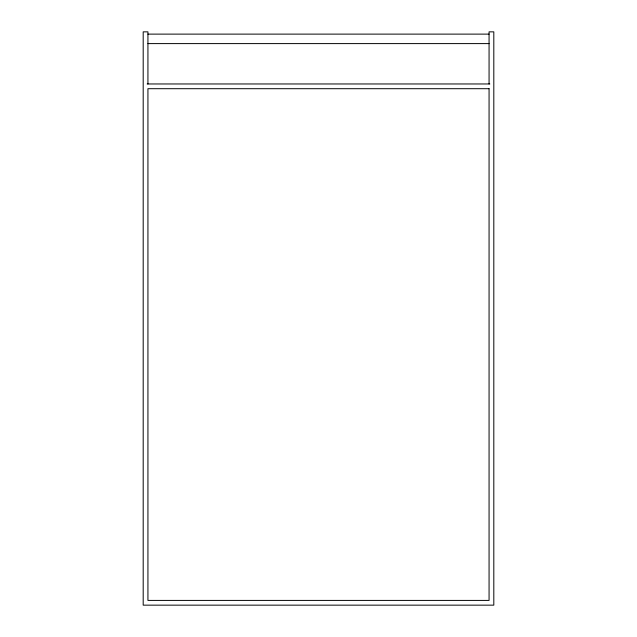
<?xml version="1.0" encoding="UTF-8"?>
<svg xmlns="http://www.w3.org/2000/svg" width="637" height="637" viewBox="0 0 637 637"><rect width="100%" height="100%" fill="white"/><g stroke="black" fill="none" stroke-linecap="round" stroke-linejoin="round"><path stroke-width="0.96" d="M147.935 34.119L489.065 34.119M147.935 43.603L489.065 43.603M147.163 83.965L489.837 83.965M489.065 83.965L489.065 31.85L493.81 31.85L493.81 605.15L143.19 605.15L143.19 31.85L147.935 31.85L147.935 83.965M489.065 88.702L147.935 88.702L147.935 600.412L489.065 600.412L489.065 88.702"/></g></svg>
